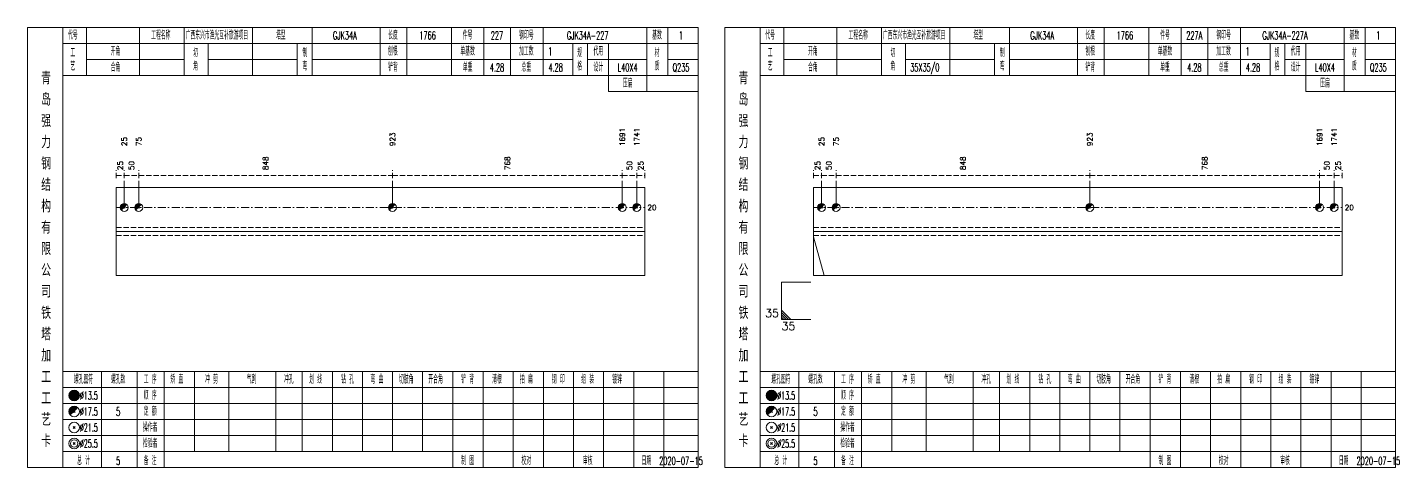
# Model space of a CAD drawing. Extents: x 0 to 2606, y -377 to 6479.
# Drawn here: x 784 to 1299, y 5950 to 6115 of the extents above; entities that cross this region are included whole.
import ezdxf
from ezdxf.enums import TextEntityAlignment as Align

# ---------------------------------------------------------------- set-up
doc = ezdxf.new("R2010")
doc.units = 0
doc.header["$MEASUREMENT"] = 0
doc.linetypes.add('一点画线', pattern=[5.2, 3, -1, 0.2, -1])
doc.linetypes.add('虚线', pattern=[2.75, 2, -0.75])
doc.layers.get('0').update_dxf_attribs({"linetype": 'CONTINUOUS', "lineweight": 25})
doc.layers.add('1', color=7, linetype='CONTINUOUS', lineweight=25)
doc.layers.add('4', color=7, linetype='CONTINUOUS', lineweight=25)
doc.styles.get("Standard").update_dxf_attribs({"font": 'simplex.shx', "width": 0.7, "height": 3, "bigfont": 'gbhzfs.shx'})

msp = doc.modelspace()

# ---------------------------------------------------------------- linework, layer by layer
at = {"color": 8, "linetype": '虚线', "lineweight": 9}
for p, q in [((817.5, 6058.5), (817.5, 6061.5)), ((817.5, 6059.5), (820.5, 6059.5)), ((820.5, 6058.5), (820.5, 6061.5)), ((820.5, 6058.5), (820.5, 6061.5)), ((820.5, 6059.5), (825.91, 6059.5)), ((825.91, 6058.5), (825.91, 6061.5)), ((825.91, 6058.5), (825.91, 6061.5)), ((825.91, 6059.5), (921.04, 6059.5)), ((921.04, 6058.5), (921.04, 6061.5)), ((921.04, 6058.5), (921.04, 6061.5)), ((921.04, 6059.5), (1007.19, 6059.5)), ((1007.19, 6058.5), (1007.19, 6061.5)), ((1007.19, 6058.5), (1007.19, 6061.5)), ((1007.19, 6059.5), (1012.6, 6059.5)), ((1012.6, 6058.5), (1012.6, 6061.5)), ((1012.6, 6058.5), (1012.6, 6061.5)), ((1012.6, 6059.5), (1015.6, 6059.5)), ((1015.6, 6058.5), (1015.6, 6061.5)), ((1078.9, 6058.5), (1078.9, 6061.5)), ((1078.9, 6059.5), (1081.9, 6059.5)), ((1081.9, 6058.5), (1081.9, 6061.5)), ((1081.9, 6058.5), (1081.9, 6061.5)), ((1081.9, 6059.5), (1087.31, 6059.5)), ((1087.31, 6058.5), (1087.31, 6061.5)), ((1087.31, 6058.5), (1087.31, 6061.5)), ((1087.31, 6059.5), (1182.44, 6059.5)), ((1182.44, 6058.5), (1182.44, 6061.5)), ((1182.44, 6058.5), (1182.44, 6061.5)), ((1182.44, 6059.5), (1268.59, 6059.5)), ((1268.59, 6058.5), (1268.59, 6061.5)), ((1268.59, 6058.5), (1268.59, 6061.5)), ((1268.59, 6059.5), (1274, 6059.5)), ((1274, 6058.5), (1274, 6061.5)), ((1274, 6058.5), (1274, 6061.5)), ((1274, 6059.5), (1277, 6059.5)), ((1277, 6058.5), (1277, 6061.5))]:
    msp.add_line(p, q, dxfattribs=at)
at = {"color": 7, "linetype": 'Continuous', "lineweight": 18}
for p, q in [((817.5, 6055), (817.5, 6022)), ((817.5, 6055), (1015.6, 6055)), ((1015.6, 6055), (1015.6, 6022)), ((1078.9, 6055), (1078.9, 6022)), ((1078.9, 6055), (1277, 6055)), ((1277, 6055), (1277, 6022)), ((817.5, 6038.5), (1015.6, 6038.5)), ((1078.9, 6038.5), (1277, 6038.5))]:
    msp.add_line(p, q, dxfattribs=at)
at = {"color": 7, "linetype": 'Continuous', "lineweight": 13}
for p, q in [((820.5, 6047.5), (820.5, 6057.5)), ((825.91, 6047.5), (825.91, 6057.5)), ((921.04, 6047.5), (921.04, 6057.5)), ((1007.19, 6047.5), (1007.19, 6057.5)), ((1012.6, 6047.5), (1012.6, 6057.5)), ((1081.9, 6047.5), (1081.9, 6057.5)), ((1087.31, 6047.5), (1087.31, 6057.5)), ((1182.44, 6047.5), (1182.44, 6057.5)), ((1268.59, 6047.5), (1268.59, 6057.5)), ((1274, 6047.5), (1274, 6057.5)), ((1078.9, 6036.44), (1082.83, 6022)), ((1066.9, 6019.5), (1077.9, 6019.5)), ((1066.9, 6019.5), (1066.9, 6005.5)), ((1070.4, 6005.5), (1066.9, 6009)), ((1069.53, 6005.5), (1066.9, 6008.12)), ((1068.65, 6005.5), (1066.9, 6007.25)), ((1067.78, 6005.5), (1066.9, 6006.38)), ((1066.9, 6005.5), (1077.9, 6005.5))]:
    msp.add_line(p, q, dxfattribs=at)
at = {"color": 3, "linetype": '一点画线', "lineweight": 13}
for p, q in [((817.5, 6047.5), (1015.6, 6047.5)), ((1078.9, 6047.5), (1277, 6047.5))]:
    msp.add_line(p, q, dxfattribs=at)
at = {"color": 7, "linetype": 'Continuous', "lineweight": 0}
for p, q in [((820.2, 6047.2), (820.8, 6047.8)), ((820.2, 6047.8), (820.8, 6047.2)), ((825.61, 6047.2), (826.21, 6047.8)), ((825.61, 6047.8), (826.21, 6047.2)), ((920.74, 6047.2), (921.34, 6047.8)), ((920.74, 6047.8), (921.34, 6047.2)), ((1006.89, 6047.2), (1007.49, 6047.8)), ((1006.89, 6047.8), (1007.49, 6047.2)), ((1012.3, 6047.2), (1012.9, 6047.8)), ((1012.3, 6047.8), (1012.9, 6047.2)), ((1081.6, 6047.2), (1082.2, 6047.8)), ((1081.6, 6047.8), (1082.2, 6047.2)), ((1087.01, 6047.2), (1087.61, 6047.8)), ((1087.01, 6047.8), (1087.61, 6047.2)), ((1182.14, 6047.2), (1182.74, 6047.8)), ((1182.14, 6047.8), (1182.74, 6047.2)), ((1268.29, 6047.2), (1268.89, 6047.8)), ((1268.29, 6047.8), (1268.89, 6047.2)), ((1273.7, 6047.2), (1274.3, 6047.8)), ((1273.7, 6047.8), (1274.3, 6047.2))]:
    msp.add_line(p, q, dxfattribs=at)
at = {"color": 1, "linetype": '虚线', "lineweight": 18}
for p, q in [((817.5, 6040), (1015.6, 6040)), ((1078.9, 6040), (1277, 6040)), ((817.5, 6037), (1015.6, 6037)), ((1078.9, 6037), (1277, 6037))]:
    msp.add_line(p, q, dxfattribs=at)
at = {"color": 7, "linetype": 'Continuous', "lineweight": 13}
for centre in [(820.5, 6047.5), (825.91, 6047.5), (921.04, 6047.5), (1007.19, 6047.5), (1012.6, 6047.5), (1081.9, 6047.5), (1087.31, 6047.5), (1182.44, 6047.5), (1268.59, 6047.5), (1274, 6047.5)]:
    msp.add_circle(centre, 1.5, dxfattribs=at)
for centre, radius in [((820.5, 6047.5), 1.35), ((825.91, 6047.5), 1.35), ((921.04, 6047.5), 1.35), ((1007.19, 6047.5), 1.35), ((1012.6, 6047.5), 1.35), ((1081.9, 6047.5), 1.35), ((1087.31, 6047.5), 1.35), ((1182.44, 6047.5), 1.35), ((1268.59, 6047.5), 1.35), ((1274, 6047.5), 1.35), ((820.5, 6047.5), 1.2), ((820.5, 6047.5), 1.05), ((820.5, 6047.5), 0.9), ((820.5, 6047.5), 0.75), ((820.5, 6047.5), 0.6), ((820.5, 6047.5), 0.45), ((820.5, 6047.5), 0.3), ((820.5, 6047.5), 0.15), ((825.91, 6047.5), 1.2), ((825.91, 6047.5), 1.05), ((825.91, 6047.5), 0.9), ((825.91, 6047.5), 0.75), ((825.91, 6047.5), 0.6), ((825.91, 6047.5), 0.45), ((825.91, 6047.5), 0.3), ((825.91, 6047.5), 0.15), ((921.04, 6047.5), 1.2), ((921.04, 6047.5), 1.05), ((921.04, 6047.5), 0.9), ((921.04, 6047.5), 0.75), ((921.04, 6047.5), 0.6), ((921.04, 6047.5), 0.45), ((921.04, 6047.5), 0.3), ((921.04, 6047.5), 0.15), ((1007.19, 6047.5), 1.2), ((1007.19, 6047.5), 1.05), ((1007.19, 6047.5), 0.9), ((1007.19, 6047.5), 0.75), ((1007.19, 6047.5), 0.6), ((1007.19, 6047.5), 0.45), ((1007.19, 6047.5), 0.3), ((1007.19, 6047.5), 0.15), ((1012.6, 6047.5), 1.2), ((1012.6, 6047.5), 1.05), ((1012.6, 6047.5), 0.9), ((1012.6, 6047.5), 0.75), ((1012.6, 6047.5), 0.6), ((1012.6, 6047.5), 0.45), ((1012.6, 6047.5), 0.3), ((1012.6, 6047.5), 0.15), ((1081.9, 6047.5), 1.2), ((1081.9, 6047.5), 1.05), ((1081.9, 6047.5), 0.9), ((1081.9, 6047.5), 0.75), ((1081.9, 6047.5), 0.6), ((1081.9, 6047.5), 0.45), ((1081.9, 6047.5), 0.3), ((1081.9, 6047.5), 0.15), ((1087.31, 6047.5), 1.2), ((1087.31, 6047.5), 1.05), ((1087.31, 6047.5), 0.9), ((1087.31, 6047.5), 0.75), ((1087.31, 6047.5), 0.6), ((1087.31, 6047.5), 0.45), ((1087.31, 6047.5), 0.3), ((1087.31, 6047.5), 0.15), ((1182.44, 6047.5), 1.2), ((1182.44, 6047.5), 1.05), ((1182.44, 6047.5), 0.9), ((1182.44, 6047.5), 0.75), ((1182.44, 6047.5), 0.6), ((1182.44, 6047.5), 0.45), ((1182.44, 6047.5), 0.3), ((1182.44, 6047.5), 0.15), ((1268.59, 6047.5), 1.2), ((1268.59, 6047.5), 1.05), ((1268.59, 6047.5), 0.9), ((1268.59, 6047.5), 0.75), ((1268.59, 6047.5), 0.6), ((1268.59, 6047.5), 0.45), ((1268.59, 6047.5), 0.3), ((1268.59, 6047.5), 0.15), ((1274, 6047.5), 1.2), ((1274, 6047.5), 1.05), ((1274, 6047.5), 0.9), ((1274, 6047.5), 0.75), ((1274, 6047.5), 0.6), ((1274, 6047.5), 0.45), ((1274, 6047.5), 0.3), ((1274, 6047.5), 0.15)]:
    msp.add_arc(centre, radius, 45, 225, dxfattribs=at)
at = {"layer": '1', "color": 7, "linetype": 'Continuous', "lineweight": 18}
for p, q in [((817.5, 6022), (1015.6, 6022)), ((1078.9, 6022), (1277, 6022))]:
    msp.add_line(p, q, dxfattribs=at)
at = {"layer": '4', "color": 1, "linetype": 'Continuous', "lineweight": 18}
for p, q in [((797.5, 5950), (797.5, 6115)), ((806.4, 6097), (806.4, 6115)), ((826.2, 6097), (826.2, 6115)), ((843, 6097), (843, 6115)), ((868.6, 6097), (868.6, 6115)), ((890.9, 6097), (890.9, 6115)), ((916.4, 6097), (916.4, 6115)), ((926.4, 6097), (926.4, 6115)), ((943.1, 6097), (943.1, 6115)), ((955.3, 6097), (955.3, 6115)), ((965.3, 6097), (965.3, 6115)), ((977.5, 6097), (977.5, 6115)), ((1016.4, 6091), (1016.4, 6115)), ((1024.2, 6097), (1024.2, 6115)), ((1058.9, 5950), (1058.9, 6115)), ((1067.8, 6097), (1067.8, 6115)), ((1087.6, 6097), (1087.6, 6115)), ((1104.4, 6097), (1104.4, 6115)), ((1130, 6097), (1130, 6115)), ((1152.3, 6097), (1152.3, 6115)), ((1177.8, 6097), (1177.8, 6115)), ((1187.8, 6097), (1187.8, 6115)), ((1204.5, 6097), (1204.5, 6115)), ((1216.7, 6097), (1216.7, 6115)), ((1226.7, 6097), (1226.7, 6115)), ((1238.9, 6097), (1238.9, 6115)), ((1277.8, 6091), (1277.8, 6115)), ((1285.6, 6097), (1285.6, 6115)), ((797.5, 6109), (1035.6, 6109)), ((852, 6097), (852, 6109)), ((885.3, 6097), (885.3, 6109)), ((988.6, 6097), (988.6, 6109)), ((994.2, 6097), (994.2, 6109)), ((1002, 6091), (1002, 6109)), ((1058.9, 6109), (1297, 6109)), ((1113.4, 6097), (1113.4, 6109)), ((1146.7, 6097), (1146.7, 6109)), ((1250, 6097), (1250, 6109)), ((1255.6, 6097), (1255.6, 6109)), ((1263.4, 6091), (1263.4, 6109)), ((806.4, 6103), (843, 6103)), ((852, 6103), (885.3, 6103)), ((890.9, 6103), (988.6, 6103)), ((994.2, 6103), (1016.4, 6103)), ((1024.2, 6103), (1035.6, 6103)), ((1067.8, 6103), (1104.4, 6103)), ((1113.4, 6103), (1146.7, 6103)), ((1152.3, 6103), (1250, 6103)), ((1255.6, 6103), (1277.8, 6103)), ((1285.6, 6103), (1297, 6103)), ((797.5, 6097), (1035.6, 6097)), ((1058.9, 6097), (1297, 6097)), ((1002, 6091), (1035.6, 6091)), ((1263.4, 6091), (1297, 6091)), ((797.5, 5986), (1035.6, 5986)), ((812, 5950), (812, 5986)), ((825.3, 5950), (825.3, 5986)), ((835.4, 5950), (835.4, 5986)), ((846.8, 5956), (846.8, 5986)), ((859.7, 5956), (859.7, 5986)), ((877.3, 5956), (877.3, 5986)), ((887.2, 5956), (887.2, 5986)), ((898.5, 5956), (898.5, 5986)), ((909.8, 5956), (909.8, 5986)), ((921.1, 5956), (921.1, 5986)), ((932.3, 5956), (932.3, 5986)), ((943.7, 5956), (943.7, 5986)), ((955, 5956), (955, 5986)), ((966.3, 5956), (966.3, 5986)), ((977.6, 5956), (977.6, 5986)), ((988.9, 5956), (988.9, 5986)), ((1000.2, 5956), (1000.2, 5986)), ((1011.5, 5956), (1011.5, 5986)), ((1022.8, 5956), (1022.8, 5986)), ((1058.9, 5986), (1297, 5986)), ((1073.4, 5950), (1073.4, 5986)), ((1086.7, 5950), (1086.7, 5986)), ((1096.8, 5950), (1096.8, 5986)), ((1108.2, 5956), (1108.2, 5986)), ((1121.1, 5956), (1121.1, 5986)), ((1138.7, 5956), (1138.7, 5986)), ((1148.6, 5956), (1148.6, 5986)), ((1159.9, 5956), (1159.9, 5986)), ((1171.2, 5956), (1171.2, 5986)), ((1182.5, 5956), (1182.5, 5986)), ((1193.7, 5956), (1193.7, 5986)), ((1205.1, 5956), (1205.1, 5986)), ((1216.4, 5956), (1216.4, 5986)), ((1227.7, 5956), (1227.7, 5986)), ((1239, 5956), (1239, 5986)), ((1250.3, 5956), (1250.3, 5986)), ((1261.6, 5956), (1261.6, 5986)), ((1272.9, 5956), (1272.9, 5986)), ((1284.2, 5956), (1284.2, 5986)), ((797.5, 5980), (1035.6, 5980)), ((1058.9, 5980), (1297, 5980)), ((797.5, 5974), (1035.6, 5974)), ((1058.9, 5974), (1297, 5974)), ((797.5, 5968), (1035.6, 5968)), ((1058.9, 5968), (1297, 5968)), ((797.5, 5962), (1035.6, 5962)), ((1058.9, 5962), (1297, 5962)), ((797.5, 5956), (1035.6, 5956)), ((943.7, 5950), (943.7, 5956)), ((955, 5950), (955, 5956)), ((966.3, 5950), (966.3, 5956)), ((977.6, 5950), (977.6, 5956)), ((988.9, 5950), (988.9, 5956)), ((1000.2, 5950), (1000.2, 5956)), ((1011.5, 5950), (1011.5, 5956)), ((1022.8, 5950), (1022.8, 5956)), ((1058.9, 5956), (1297, 5956)), ((1205.1, 5950), (1205.1, 5956)), ((1216.4, 5950), (1216.4, 5956)), ((1227.7, 5950), (1227.7, 5956)), ((1239, 5950), (1239, 5956)), ((1250.3, 5950), (1250.3, 5956)), ((1261.6, 5950), (1261.6, 5956)), ((1272.9, 5950), (1272.9, 5956)), ((1284.2, 5950), (1284.2, 5956))]:
    msp.add_line(p, q, dxfattribs=at)
at = {"layer": '4', "color": 7, "linetype": 'Continuous', "lineweight": 13}
for p, q in [((801.5, 5976.8), (801.9, 5977.2)), ((801.9, 5976.8), (801.5, 5977.2)), ((1062.9, 5976.8), (1063.3, 5977.2)), ((1063.3, 5976.8), (1062.9, 5977.2)), ((801.3, 5964.6), (802.1, 5965.4)), ((802.1, 5964.6), (801.3, 5965.4)), ((1062.7, 5964.6), (1063.5, 5965.4)), ((1063.5, 5964.6), (1062.7, 5965.4)), ((801.3, 5958.6), (802.1, 5959.4)), ((802.1, 5958.6), (801.3, 5959.4)), ((1062.7, 5958.6), (1063.5, 5959.4)), ((1063.5, 5958.6), (1062.7, 5959.4))]:
    msp.add_line(p, q, dxfattribs=at)
at = {"layer": '4', "color": 7, "linetype": 'Continuous', "lineweight": 0}
for p, q in [((801.3, 5970.6), (802.1, 5971.4)), ((801.3, 5971.4), (802.1, 5970.6)), ((1062.7, 5970.6), (1063.5, 5971.4)), ((1062.7, 5971.4), (1063.5, 5970.6))]:
    msp.add_line(p, q, dxfattribs=at)
at = {"layer": '4', "color": 1, "linetype": 'Continuous', "lineweight": 18}
for points in [[(784.2, 6115), (784.2, 5950), (1035.6, 5950), (1035.6, 6115)], [(1045.6, 6115), (1045.6, 5950), (1297, 5950), (1297, 6115)]]:
    msp.add_lwpolyline(points, close=True, dxfattribs=at)
at = {"layer": '4', "color": 7, "linetype": 'Continuous', "lineweight": 13}
for centre, radius in [((801.7, 5977), 2), ((801.7, 5977), 1.8), ((801.7, 5977), 1.6), ((801.7, 5977), 1.4), ((801.7, 5977), 1.2), ((801.7, 5977), 1), ((801.7, 5977), 0.8), ((801.7, 5977), 0.6), ((801.7, 5977), 0.4), ((801.7, 5977), 0.2), ((1063.1, 5977), 2), ((1063.1, 5977), 1.8), ((1063.1, 5977), 1.6), ((1063.1, 5977), 1.4), ((1063.1, 5977), 1.2), ((1063.1, 5977), 1), ((1063.1, 5977), 0.8), ((1063.1, 5977), 0.6), ((1063.1, 5977), 0.4), ((1063.1, 5977), 0.2), ((801.7, 5971), 2), ((1063.1, 5971), 2), ((801.7, 5965), 2), ((1063.1, 5965), 2), ((801.7, 5959), 2), ((801.7, 5959), 1.4), ((1063.1, 5959), 2), ((1063.1, 5959), 1.4)]:
    msp.add_circle(centre, radius, dxfattribs=at)
for centre, radius in [((801.7, 5971), 1.8), ((801.7, 5971), 1.6), ((801.7, 5971), 1.4), ((801.7, 5971), 1.2), ((801.7, 5971), 1), ((801.7, 5971), 0.8), ((801.7, 5971), 0.6), ((1063.1, 5971), 1.8), ((1063.1, 5971), 1.6), ((1063.1, 5971), 1.4), ((1063.1, 5971), 1.2), ((1063.1, 5971), 1), ((1063.1, 5971), 0.8), ((1063.1, 5971), 0.6), ((801.7, 5971), 0.4), ((801.7, 5971), 0.2), ((1063.1, 5971), 0.4), ((1063.1, 5971), 0.2)]:
    msp.add_arc(centre, radius, 45, 225, dxfattribs=at)

# ---------------------------------------------------------------- texts
at = {"color": 7, "linetype": 'Continuous', "lineweight": 13}
for s, p in [('923', (921.04, 6070.5)), ('1691', (1007.19, 6070.5)), ('1741', (1012.6, 6070.5)), ('923', (1182.44, 6070.5)), ('1691', (1268.59, 6070.5)), ('1741', (1274, 6070.5)), ('25', (820.5, 6070.5)), ('75', (825.91, 6070.5)), ('25', (1081.9, 6070.5)), ('75', (1087.31, 6070.5))]:
    msp.add_text(s, height=2, rotation=90, dxfattribs=at).set_placement(p, align=Align.MIDDLE_LEFT)
at = {"color": 8, "linetype": 'Continuous', "lineweight": 9}
for s, p in [('25', (819, 6061.5)), ('50', (823.21, 6061.5)), ('848', (873.48, 6061.5)), ('768', (964.11, 6061.5)), ('50', (1009.89, 6061.5)), ('25', (1014.1, 6061.5)), ('25', (1080.4, 6061.5)), ('50', (1084.61, 6061.5)), ('848', (1134.88, 6061.5)), ('768', (1225.51, 6061.5)), ('50', (1271.29, 6061.5)), ('25', (1275.5, 6061.5))]:
    msp.add_text(s, height=2, rotation=90, dxfattribs=at).set_placement(p, align=Align.MIDDLE_LEFT)
at = {"color": 7, "linetype": 'Continuous', "lineweight": 13}
for p in [(1016.6, 6047.5), (1278, 6047.5)]:
    msp.add_text('20', height=2, dxfattribs=at).set_placement(p, align=Align.MIDDLE_LEFT)
msp.add_text('35', height=3, dxfattribs=at).set_placement((1065.9, 6005.5), align=Align.BOTTOM_RIGHT)
msp.add_text('35', height=3, dxfattribs=at).set_placement((1066.9, 6004.5), align=Align.TOP_LEFT)
at = {"layer": '4', "color": 1, "linetype": 'Continuous', "lineweight": 13}
for s, height, width, p in [('代号', 3, 0.6, (801.2, 6112)), ('工程名称', 3, 0.6, (834.2, 6112)), ('广西东兴市渔光互补旅游项目', 3, 0.6, (855.2, 6112)), ('塔型', 3, 0.6, (879.2, 6112)), ('GJK34A', 3, 0.6, (903.2, 6112)), ('长度', 3, 0.6, (921.2, 6112)), ('1766', 3, 0.6, (934.2, 6112)), ('件号', 3, 0.6, (949.2, 6112)), ('227', 3, 0.6, (960.2, 6112)), ('钢印号', 3, 0.6, (971.2, 6112)), ('GJK34A-227', 3, 0.6, (994.2, 6112)), ('基数', 3, 0.6, (1020.2, 6112)), ('1', 3, 0.6, (1029.2, 6112)), ('代号', 3, 0.6, (1062.6, 6112)), ('工程名称', 3, 0.6, (1095.6, 6112)), ('广西东兴市渔光互补旅游项目', 3, 0.6, (1116.6, 6112)), ('塔型', 3, 0.6, (1140.6, 6112)), ('GJK34A', 3, 0.6, (1164.6, 6112)), ('长度', 3, 0.6, (1182.6, 6112)), ('1766', 3, 0.6, (1195.6, 6112)), ('件号', 3, 0.6, (1210.6, 6112)), ('227A', 3, 0.6, (1221.6, 6112)), ('钢印号', 3, 0.6, (1232.6, 6112)), ('GJK34A-227A', 3, 0.6, (1255.6, 6112)), ('基数', 3, 0.6, (1281.6, 6112)), ('1', 3, 0.6, (1290.6, 6112)), ('工', 3, 0.6, (801.2, 6105.4)), ('开角', 3, 0.6, (817.2, 6106)), ('切', 3, 0.6, (847.2, 6105.4)), ('制', 3, 0.6, (888.2, 6105.4)), ('刨根', 3, 0.6, (921.2, 6106)), ('单基数', 3, 0.6, (949.2, 6106)), ('加工数', 3, 0.6, (971.2, 6106)), ('1', 3, 0.6, (980.2, 6106)), ('规', 3, 0.6, (991.2, 6105.4)), ('代用', 3, 0.6, (998.2, 6106)), ('材', 3, 0.6, (1020.2, 6105.4)), ('工', 3, 0.6, (1062.6, 6105.4)), ('开角', 3, 0.6, (1078.6, 6106)), ('切', 3, 0.6, (1108.6, 6105.4)), ('制', 3, 0.6, (1149.6, 6105.4)), ('刨根', 3, 0.6, (1182.6, 6106)), ('单基数', 3, 0.6, (1210.6, 6106)), ('加工数', 3, 0.6, (1232.6, 6106)), ('1', 3, 0.6, (1241.6, 6106)), ('规', 3, 0.6, (1252.6, 6105.4)), ('代用', 3, 0.6, (1259.6, 6106)), ('材', 3, 0.6, (1281.6, 6105.4)), ('艺', 3, 0.6, (801.2, 6100.4)), ('合角', 3, 0.6, (817.2, 6100)), ('角', 3, 0.6, (847.2, 6100.4)), ('弯', 3, 0.6, (888.2, 6100.4)), ('铲背', 3, 0.6, (921.2, 6100)), ('单重', 3, 0.6, (949.2, 6100)), ('4.28', 3, 0.6, (960.2, 6100)), ('总重', 3, 0.6, (971.2, 6100)), ('4.28', 3, 0.6, (982.2, 6100)), ('格', 3, 0.6, (991.2, 6100.4)), ('设计', 3, 0.6, (998.2, 6100)), ('L40X4', 3, 0.6, (1009.2, 6100)), ('质', 3, 0.6, (1020.2, 6100.4)), ('Q235', 3, 0.6, (1029.2, 6100)), ('艺', 3, 0.6, (1062.6, 6100.4)), ('合角', 3, 0.6, (1078.6, 6100)), ('角', 3, 0.6, (1108.6, 6100.4)), ('35X35/0', 3, 0.6, (1120.6, 6100)), ('弯', 3, 0.6, (1149.6, 6100.4)), ('铲背', 3, 0.6, (1182.6, 6100)), ('单重', 3, 0.6, (1210.6, 6100)), ('4.28', 3, 0.6, (1221.6, 6100)), ('总重', 3, 0.6, (1232.6, 6100)), ('4.28', 3, 0.6, (1243.6, 6100)), ('格', 3, 0.6, (1252.6, 6100.4)), ('设计', 3, 0.6, (1259.6, 6100)), ('L40X4', 3, 0.6, (1270.6, 6100)), ('质', 3, 0.6, (1281.6, 6100.4)), ('Q235', 3, 0.6, (1290.6, 6100)), ('青', 4.6, 0.8, (791.2, 6096)), ('压扁', 3, 0.6, (1009.2, 6094)), ('青', 4.6, 0.8, (1052.6, 6096)), ('压扁', 3, 0.6, (1270.6, 6094)), ('岛', 4.6, 0.8, (791.2, 6088)), ('岛', 4.6, 0.8, (1052.6, 6088)), ('强', 4.6, 0.8, (791.2, 6080)), ('强', 4.6, 0.8, (1052.6, 6080)), ('力', 4.6, 0.8, (791.2, 6072)), ('力', 4.6, 0.8, (1052.6, 6072)), ('钢', 4.6, 0.8, (791.2, 6064)), ('钢', 4.6, 0.8, (1052.6, 6064)), ('结', 4.6, 0.8, (791.2, 6056)), ('结', 4.6, 0.8, (1052.6, 6056)), ('构', 4.6, 0.8, (791.2, 6048)), ('构', 4.6, 0.8, (1052.6, 6048)), ('有', 4.6, 0.8, (791.2, 6040)), ('有', 4.6, 0.8, (1052.6, 6040)), ('限', 4.6, 0.8, (791.2, 6032)), ('限', 4.6, 0.8, (1052.6, 6032)), ('公', 4.6, 0.8, (791.2, 6024)), ('公', 4.6, 0.8, (1052.6, 6024)), ('司', 4.6, 0.8, (791.2, 6016)), ('司', 4.6, 0.8, (1052.6, 6016)), ('铁', 4.6, 0.8, (791.2, 6008)), ('铁', 4.6, 0.8, (1052.6, 6008)), ('塔', 4.6, 0.8, (791.2, 6000)), ('塔', 4.6, 0.8, (1052.6, 6000)), ('加', 4.6, 0.8, (791.2, 5992)), ('加', 4.6, 0.8, (1052.6, 5992)), ('工', 4.6, 0.8, (791.2, 5984)), ('螺孔图符', 3, 0.6, (805.2, 5983)), ('螺孔数', 3, 0.6, (818.2, 5983)), ('工 序', 3, 0.6, (830.2, 5983)), ('矫 直', 3, 0.6, (840.2, 5983)), ('冲 剪', 3, 0.6, (853.2, 5983)), ('气割', 3, 0.6, (868.2, 5983)), ('冲孔', 3, 0.6, (882.2, 5983)), ('划 线', 3, 0.6, (892.2, 5983)), ('钻 孔', 3, 0.6, (904.2, 5983)), ('弯 曲', 3, 0.6, (915.2, 5983)), ('切肢角', 3, 0.6, (926.2, 5983)), ('开合角', 3, 0.6, (937.2, 5983)), ('铲 背', 3, 0.6, (949.2, 5983)), ('清根', 3, 0.6, (960.2, 5983)), ('拍 扁', 3, 0.6, (971.2, 5983)), ('钢 印', 3, 0.6, (983.2, 5983)), ('组 装', 3, 0.6, (994.2, 5983)), ('镀锌', 3, 0.6, (1005.2, 5983)), ('工', 4.6, 0.8, (1052.6, 5984)), ('螺孔图符', 3, 0.6, (1066.6, 5983)), ('螺孔数', 3, 0.6, (1079.6, 5983)), ('工 序', 3, 0.6, (1091.6, 5983)), ('矫 直', 3, 0.6, (1101.6, 5983)), ('冲 剪', 3, 0.6, (1114.6, 5983)), ('气割', 3, 0.6, (1129.6, 5983)), ('冲孔', 3, 0.6, (1143.6, 5983)), ('划 线', 3, 0.6, (1153.6, 5983)), ('钻 孔', 3, 0.6, (1165.6, 5983)), ('弯 曲', 3, 0.6, (1176.6, 5983)), ('切肢角', 3, 0.6, (1187.6, 5983)), ('开合角', 3, 0.6, (1198.6, 5983)), ('铲 背', 3, 0.6, (1210.6, 5983)), ('清根', 3, 0.6, (1221.6, 5983)), ('拍 扁', 3, 0.6, (1232.6, 5983)), ('钢 印', 3, 0.6, (1244.6, 5983)), ('组 装', 3, 0.6, (1255.6, 5983)), ('镀锌', 3, 0.6, (1266.6, 5983)), ('工', 4.6, 0.8, (791.2, 5976)), ('%%C13.5', 3, 0.5, (807.2, 5977)), ('顺 序', 3, 0.6, (830.2, 5977)), ('工', 4.6, 0.8, (1052.6, 5976)), ('%%C13.5', 3, 0.5, (1068.6, 5977)), ('顺 序', 3, 0.6, (1091.6, 5977)), ('%%C17.5', 3, 0.5, (807.2, 5971)), ('5', 3.2, 0.6, (818.2, 5971)), ('定 额', 3, 0.6, (830.2, 5971)), ('%%C17.5', 3, 0.5, (1068.6, 5971)), ('5', 3.2, 0.6, (1079.6, 5971)), ('定 额', 3, 0.6, (1091.6, 5971)), ('艺', 4.6, 0.8, (791.2, 5968)), ('%%C21.5', 3, 0.5, (807.2, 5965)), ('操作者', 3, 0.6, (830.2, 5965)), ('艺', 4.6, 0.8, (1052.6, 5968)), ('%%C21.5', 3, 0.5, (1068.6, 5965)), ('操作者', 3, 0.6, (1091.6, 5965)), ('卡', 4.6, 0.8, (791.2, 5960)), ('卡', 4.6, 0.8, (1052.6, 5960)), ('%%C25.5', 3, 0.5, (807.2, 5959)), ('检验者', 3, 0.6, (830.2, 5959)), ('%%C25.5', 3, 0.5, (1068.6, 5959)), ('检验者', 3, 0.6, (1091.6, 5959)), ('总 计', 3, 0.6, (805.2, 5952.5)), ('5', 3, 0.6, (818.2, 5952.5)), ('备 注', 3, 0.6, (830.2, 5952.5)), ('制 图', 3, 0.6, (949.2, 5952.5)), ('校对', 3, 0.6, (971.2, 5952.5)), ('审核', 3, 0.6, (994.2, 5952.5)), ('日期', 3, 0.6, (1016.2, 5952.5)), ('2020-07-15', 3, 0.6, (1029.2, 5952.5)), ('总 计', 3, 0.6, (1066.6, 5952.5)), ('5', 3, 0.6, (1079.6, 5952.5)), ('备 注', 3, 0.6, (1091.6, 5952.5)), ('制 图', 3, 0.6, (1210.6, 5952.5)), ('校对', 3, 0.6, (1232.6, 5952.5)), ('审核', 3, 0.6, (1255.6, 5952.5)), ('日期', 3, 0.6, (1277.6, 5952.5)), ('2020-07-15', 3, 0.6, (1290.6, 5952.5))]:
    msp.add_text(s, height=height, dxfattribs=dict(at, width=width)).set_placement(p, align=Align.MIDDLE_CENTER)

doc.saveas('drawing.dxf')
